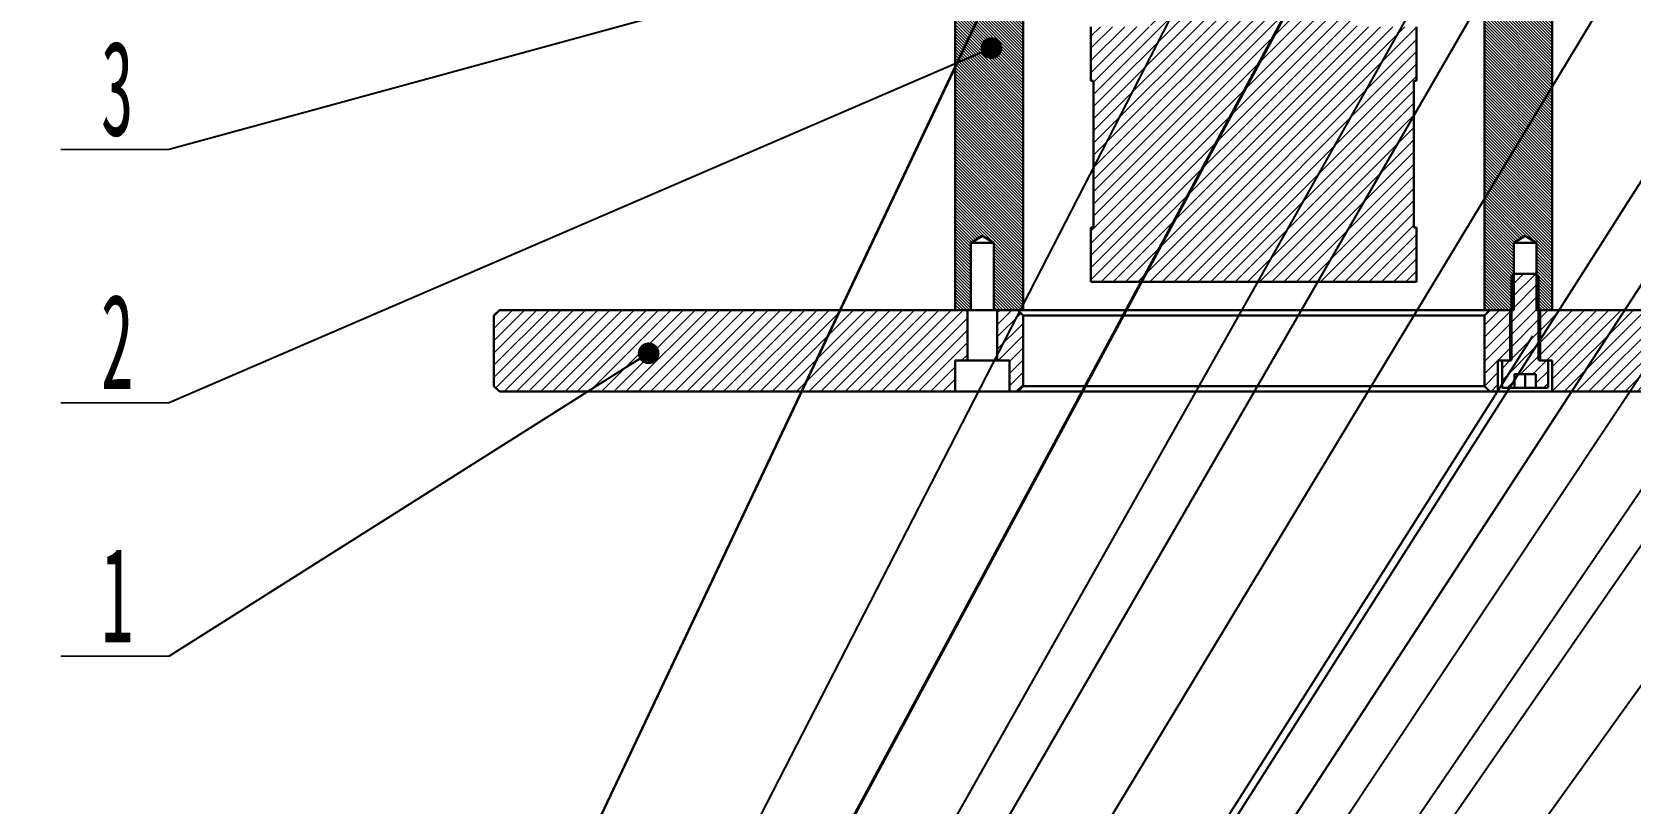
# Model space of a CAD drawing. Header units: millimetres. Extents: x 0 to 4220, y 0 to 2956.
# Drawn here: x 469 to 1058, y 1439 to 1723 of the extents above; entities that cross this region are included whole.
import ezdxf

# ---------------------------------------------------------------- set-up
doc = ezdxf.new("R2010")
doc.units = ezdxf.units.MM
doc.linetypes.add('SLD-实线', pattern=[0])
doc.layers.add('文字', color=7, linetype='SLD-实线', lineweight=15)
doc.styles.add('SLDTEXTSTYLE4', font='HYSWLONGFANGSONG.TTF', dxfattribs={"width": 0.67})
doc.styles.get("Standard").update_dxf_attribs({"font": 'HYSWLONGFANGSONG.TTF'})
doc.dimstyles.new('SLDDIMSTYLE0', dxfattribs={"dimtxt": 0, "dimasz": 8, "dimexe": 0, "dimexo": 0.0625, "dimgap": 0, "dimtad": 0, "dimtih": 1, "dimtoh": 1, "dimdec": 0, "dimrnd": 1e-09, "dimzin": 0, "dimdsep": 46, "dimtxsty": 'Standard', "dimblk1": 'DOT', "dimblk2": 'DOT', "dimsah": 1, "dimcen": 0.09, "dimadec": 0, "dimazin": 0, "dimtfac": 8, "dimtdec": 0, "dimtofl": 0, "dimtmove": 0, "dimatfit": 3, "dimldrblk": 'DOT', "dimfxl": 0, "dimfrac": 2, "dimtolj": 1, "dimtzin": 0, "dimarcsym": 0})
doc.dimstyles.new('SLDDIMSTYLE1', dxfattribs={"dimtxt": 0, "dimasz": 30, "dimexe": 0, "dimexo": 0.0625, "dimgap": 0, "dimtad": 0, "dimtih": 1, "dimtoh": 1, "dimdec": 0, "dimrnd": 1e-09, "dimzin": 0, "dimdsep": 46, "dimtxsty": 'Standard', "dimblk1": 'NONE', "dimblk2": 'NONE', "dimsah": 1, "dimcen": 0.09, "dimadec": 0, "dimazin": 0, "dimtfac": 30, "dimtdec": 0, "dimtofl": 0, "dimtmove": 0, "dimatfit": 3, "dimldrblk": 'NONE', "dimfxl": 0, "dimfrac": 2, "dimtolj": 1, "dimtzin": 0, "dimarcsym": 0})

# ---------------------------------------------------------------- blocks, each defined once
blk = doc.blocks.new('SW_NOTE_8')
at = {"layer": '文字', "color": 0}
for p, q in [((-40, 0), (0, 0)), ((0, 0), (-40, 0)), ((-40, 0), (0, 0)), ((0, 0), (-40, 0)), ((-40, 0), (0, 0)), ((0, 0), (-40, 0))]:
    blk.add_line(p, q, dxfattribs=at)
at = {"layer": '文字', "color": 0, "insert": (-25.13, 40.12), "char_height": 35, "attachment_point": 1, "style": 'SLDTEXTSTYLE4'}
blk.add_mtext('3', dxfattribs=at)
blk = doc.blocks.new('_DOT')
at = {"color": 0, "linetype": 'ByBlock', "lineweight": -2}
blk.add_line((-0.5, 0), (-1, 0), dxfattribs=at)
at = {"color": 0, "linetype": 'ByBlock', "const_width": 0.5}
blk.add_lwpolyline([(-0.25, 0, 1), (0.25, 0, 1)], format="xyb", close=True, dxfattribs=at)
blk = doc.blocks.new('SW_NOTE_9')
at = {"layer": '文字', "color": 0}
for p, q in [((-40, 0), (0, 0)), ((0, 0), (-40, 0)), ((-40, 0), (0, 0)), ((0, 0), (-40, 0)), ((-40, 0), (0, 0)), ((0, 0), (-40, 0))]:
    blk.add_line(p, q, dxfattribs=at)
at = {"layer": '文字', "color": 0, "insert": (-25.13, 40.12), "char_height": 35, "attachment_point": 1, "style": 'SLDTEXTSTYLE4'}
blk.add_mtext('1', dxfattribs=at)
blk = doc.blocks.new('SW_NOTE_10')
at = {"layer": '文字', "color": 0}
for p, q in [((-40, 0), (0, 0)), ((0, 0), (-40, 0)), ((-40, 0), (0, 0)), ((0, 0), (-40, 0)), ((-40, 0), (0, 0)), ((0, 0), (-40, 0))]:
    blk.add_line(p, q, dxfattribs=at)
at = {"layer": '文字', "color": 0, "insert": (-25.13, 40.12), "char_height": 35, "attachment_point": 1, "style": 'SLDTEXTSTYLE4'}
blk.add_mtext('2', dxfattribs=at)
blk = doc.blocks.new('_NONE')

msp = doc.modelspace()

# ---------------------------------------------------------------- hatches: boundary and pattern name
at = {"linetype": 'SLD-实线', "lineweight": 0}
h = msp.add_hatch(dxfattribs=at)
h.set_pattern_fill('ANSI31', scale=0.25, angle=90, style=0)
h.paths.add_polyline_path([(809.68, 1800.85), (809.68, 1620.85), (815.48, 1620.85), (815.48, 1645.65), (819.68, 1648.17), (823.88, 1645.65), (823.88, 1620.85), (834.68, 1620.85), (834.68, 1800.85)], flags=0)
h = msp.add_hatch(dxfattribs=at)
h.set_pattern_fill('ANSI31', scale=0.25, angle=90, style=0)
h.paths.add_polyline_path([(1004.68, 1620.85), (1015.48, 1620.85), (1015.48, 1645.65), (1019.68, 1648.17), (1023.88, 1645.65), (1023.88, 1620.85), (1029.68, 1620.85), (1029.68, 1800.85), (1004.68, 1800.85)], flags=0)
h = msp.add_hatch(dxfattribs=at)
h.set_pattern_fill('ANSI31', style=0)
h.paths.add_polyline_path([(979.68, 1631.25), (979.68, 1651.25), (978.68, 1651.25), (978.68, 1705.25), (979.68, 1705.25), (979.68, 1725.25), (957.78, 1725.25), (957.78, 1728.45), (927.68, 1728.45), (927.68, 1773.25), (911.68, 1773.25), (911.68, 1728.45), (881.58, 1728.45), (881.58, 1725.25), (859.68, 1725.25), (859.68, 1705.25), (860.68, 1705.25), (860.68, 1651.25), (859.68, 1651.25), (859.68, 1631.25)], flags=0)
h = msp.add_hatch(dxfattribs=at)
h.set_pattern_fill('ANSI31', style=0)
edge = h.paths.add_edge_path(flags=0)
edge.add_arc((1025.08, 1602.65), 0.4, 180, 270, ccw=False)
edge.add_line((1024.68, 1602.65), (1024.68, 1633.45))
edge.add_line((1024.68, 1633.45), (1023.3, 1634.25))
edge.add_line((1023.3, 1634.25), (1016.07, 1634.25))
edge.add_line((1016.07, 1634.25), (1014.68, 1633.45))
edge.add_line((1014.68, 1633.45), (1014.68, 1602.65))
edge.add_arc((1014.28, 1602.65), 0.4, 270, 360, ccw=False)
edge.add_line((1014.28, 1602.25), (1011.18, 1602.25))
edge.add_line((1011.18, 1602.25), (1011.18, 1592.45))
edge.add_arc((1011.38, 1592.45), 0.2, 180, 270)
edge.add_line((1011.38, 1592.25), (1015.72, 1592.25))
edge.add_line((1015.72, 1592.25), (1015.72, 1597.25))
edge.add_line((1015.72, 1597.25), (1023.65, 1597.25))
edge.add_line((1023.65, 1597.25), (1023.65, 1592.25))
edge.add_line((1023.65, 1592.25), (1027.98, 1592.25))
edge.add_arc((1027.98, 1592.45), 0.2, 270, 360)
edge.add_line((1028.18, 1592.45), (1028.18, 1602.25))
edge.add_line((1028.18, 1602.25), (1025.08, 1602.25))
h = msp.add_hatch(dxfattribs=at)
h.set_pattern_fill('ANSI31', style=0)
h.paths.add_polyline_path([(639.68, 1618.85), (639.68, 1592.85), (641.68, 1590.85), (809.68, 1590.85), (809.68, 1602.25), (814.18, 1602.25), (814.18, 1620.85), (641.68, 1620.85)], flags=0)
h = msp.add_hatch(dxfattribs=at)
h.set_pattern_fill('ANSI31', style=0)
h.paths.add_polyline_path([(825.18, 1602.25), (829.68, 1602.25), (829.68, 1590.85), (832.68, 1590.85), (834.68, 1592.85), (834.68, 1618.85), (832.68, 1620.85), (825.18, 1620.85)], flags=0)
h = msp.add_hatch(dxfattribs=at)
h.set_pattern_fill('ANSI31', style=0)
h.paths.add_polyline_path([(1009.68, 1602.25), (1014.18, 1602.25), (1014.18, 1620.85), (1006.68, 1620.85), (1004.68, 1618.85), (1004.68, 1592.85), (1006.68, 1590.85), (1009.68, 1590.85)], flags=0)
h = msp.add_hatch(dxfattribs=at)
h.set_pattern_fill('ANSI31', style=0)
h.paths.add_polyline_path([(1199.68, 1592.85), (1199.68, 1618.85), (1197.68, 1620.85), (1025.18, 1620.85), (1025.18, 1602.25), (1029.68, 1602.25), (1029.68, 1590.85), (1197.68, 1590.85)], flags=0)

# ---------------------------------------------------------------- linework, layer by layer
at = {"color": 7, "linetype": 'SLD-实线', "lineweight": 30}
for p, q in [((809.68, 1800.85), (809.68, 1620.85)), ((834.68, 1800.85), (834.68, 1620.85)), ((1004.68, 1620.85), (1004.68, 1800.85)), ((1029.68, 1620.85), (1029.68, 1800.85)), ((859.68, 1725.25), (859.68, 1705.25)), ((979.68, 1705.25), (979.68, 1725.25)), ((860.68, 1705.25), (859.68, 1705.25)), ((860.68, 1651.25), (860.68, 1705.25)), ((979.68, 1705.25), (978.68, 1705.25)), ((978.68, 1705.25), (978.68, 1651.25)), ((859.68, 1651.25), (859.68, 1631.25)), ((860.68, 1651.25), (859.68, 1651.25)), ((979.68, 1651.25), (978.68, 1651.25)), ((979.68, 1631.25), (979.68, 1651.25)), ((815.48, 1645.65), (819.68, 1648.17)), ((815.48, 1620.85), (815.48, 1645.65)), ((815.48, 1645.65), (823.88, 1645.65)), ((819.68, 1648.17), (823.88, 1645.65)), ((823.88, 1645.65), (823.88, 1620.85)), ((1015.48, 1645.65), (1019.68, 1648.17)), ((1015.48, 1620.85), (1015.48, 1645.65)), ((1015.48, 1645.65), (1023.88, 1645.65)), ((1019.68, 1648.17), (1023.88, 1645.65)), ((1023.88, 1645.65), (1023.88, 1620.85)), ((1014.68, 1633.45), (1016.07, 1634.25)), ((1014.68, 1633.45), (1014.68, 1602.65)), ((1023.3, 1634.25), (1016.07, 1634.25)), ((1023.3, 1634.25), (1024.68, 1633.45)), ((1024.68, 1602.65), (1024.68, 1633.45)), ((979.68, 1631.25), (859.68, 1631.25)), ((639.68, 1618.85), (641.68, 1620.85)), ((814.18, 1620.85), (641.68, 1620.85)), ((809.68, 1620.85), (815.48, 1620.85)), ((814.18, 1602.25), (814.18, 1620.85)), ((815.48, 1620.85), (823.88, 1620.85)), ((823.88, 1620.85), (834.68, 1620.85)), ((825.18, 1620.85), (825.18, 1602.25)), ((832.68, 1620.85), (825.18, 1620.85)), ((832.68, 1620.85), (834.68, 1618.85)), ((1004.68, 1620.85), (834.68, 1620.85)), ((1004.68, 1620.85), (1015.48, 1620.85)), ((1004.68, 1618.85), (1006.68, 1620.85)), ((1014.18, 1620.85), (1006.68, 1620.85)), ((1014.18, 1602.25), (1014.18, 1620.85)), ((1023.88, 1620.85), (1029.68, 1620.85)), ((1025.18, 1620.85), (1025.18, 1602.25)), ((1197.68, 1620.85), (1025.18, 1620.85)), ((639.68, 1618.85), (639.68, 1592.85)), ((1004.68, 1618.85), (834.68, 1618.85)), ((834.68, 1592.85), (834.68, 1618.85)), ((1004.68, 1618.85), (1004.68, 1592.85)), ((809.68, 1602.25), (814.18, 1602.25)), ((809.68, 1590.85), (809.68, 1602.25)), ((814.18, 1602.25), (825.18, 1602.25)), ((825.18, 1602.25), (829.68, 1602.25)), ((829.68, 1602.25), (829.68, 1590.85)), ((1009.68, 1590.85), (1009.68, 1602.25)), ((1009.68, 1602.25), (1014.18, 1602.25)), ((1011.18, 1602.25), (1011.18, 1592.45)), ((1014.28, 1602.25), (1011.18, 1602.25)), ((1028.18, 1602.25), (1025.08, 1602.25)), ((1025.18, 1602.25), (1029.68, 1602.25)), ((1028.18, 1592.45), (1028.18, 1602.25)), ((1029.68, 1602.25), (1029.68, 1590.85)), ((1015.72, 1597.25), (1023.65, 1597.25)), ((1015.72, 1592.25), (1015.72, 1597.25)), ((1019.68, 1597.25), (1019.68, 1592.25)), ((1023.65, 1597.25), (1023.65, 1592.25)), ((641.68, 1590.85), (639.68, 1592.85)), ((809.68, 1590.85), (641.68, 1590.85)), ((809.68, 1590.85), (829.68, 1590.85)), ((832.68, 1590.85), (829.68, 1590.85)), ((834.68, 1592.85), (832.68, 1590.85)), ((1006.68, 1590.85), (832.68, 1590.85)), ((834.68, 1592.85), (1004.68, 1592.85)), ((1006.68, 1590.85), (1004.68, 1592.85)), ((1009.68, 1590.85), (1006.68, 1590.85)), ((1009.68, 1590.85), (1029.68, 1590.85)), ((1011.38, 1592.25), (1015.72, 1592.25)), ((1015.72, 1592.25), (1019.68, 1592.25)), ((1019.68, 1592.25), (1023.65, 1592.25)), ((1023.65, 1592.25), (1027.98, 1592.25)), ((1197.68, 1590.85), (1029.68, 1590.85))]:
    msp.add_line(p, q, dxfattribs=at)
for centre, radius, start, end in [((1014.28, 1602.65), 0.4, 270, 0), ((1025.08, 1602.65), 0.4, 180, 270), ((1011.38, 1592.45), 0.2, 180, 270), ((1027.98, 1592.45), 0.2, 270, 0)]:
    msp.add_arc(centre, radius, start, end, dxfattribs=at)

# ---------------------------------------------------------------- block references
at = {"layer": '文字'}
for name, p in [('SW_NOTE_8', (520, 1680)), ('SW_NOTE_10', (520, 1586.67)), ('SW_NOTE_9', (520, 1493.33))]:
    msp.add_blockref(name, p, dxfattribs=at)

# ---------------------------------------------------------------- leaders
at = {"layer": '文字', "has_arrowhead": 0}
for points in [[(2065.01, 2617.49), (0, 0)], [(1873.3, 2614.04), (0, 0)], [(2105.62, 2507.56), (0, 0)], [(1913.24, 2506.43), (0, 0)], [(1304.66, 2423.05), (0, 0)], [(1438.22, 2379.02), (0, 0)], [(1515.11, 2324.84), (0, 0)], [(1195.13, 2324.02), (0, 0)], [(1586.02, 2320.7), (0, 0)], [(1240.49, 2304.67), (0, 0)], [(1532.04, 2303.08), (0, 0)], [(1081.01, 2284.37), (0, 0)], [(1439.93, 2261.32), (0, 0)], [(1197.98, 2121.72), (0, 0)], [(1213.88, 2099.39), (0, 0)], [(1379.65, 1992.19), (0, 0)], [(2124.55, 1985.09), (0, 0)], [(2089.77, 1923.59), (0, 0)], [(889.9, 1879.87), (0, 0)], [(1913.99, 1820.71), (0, 0)], [(1022.38, 1611.28), (0, 0)]]:
    msp.add_leader(points, dimstyle='SLDDIMSTYLE1', dxfattribs=at)
at = {"layer": '文字'}
for points in [[(919.13, 1789.07), (520, 1680)], [(822.99, 1717.37), (520, 1586.67)], [(696.69, 1604.94), (520, 1493.33)]]:
    msp.add_leader(points, dimstyle='SLDDIMSTYLE0', dxfattribs=at)

doc.saveas('drawing.dxf')
